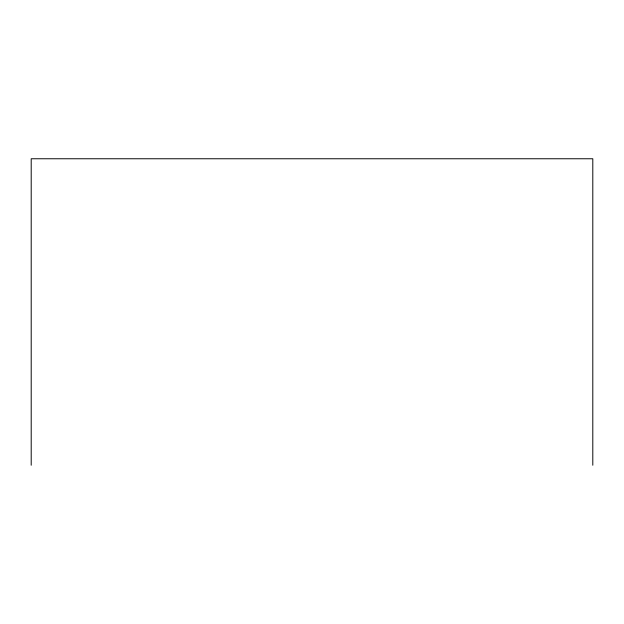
<?xml version="1.0" encoding="UTF-8"?>
<svg xmlns="http://www.w3.org/2000/svg" width="624" height="624" viewBox="0 0 624 624"><rect width="100%" height="100%" fill="white"/><g stroke="black" fill="none" stroke-linecap="round" stroke-linejoin="round"><path stroke-width="0.94" d="M592.8 465.239L592.8 158.761L31.2 158.761L31.2 465.239"/></g></svg>
